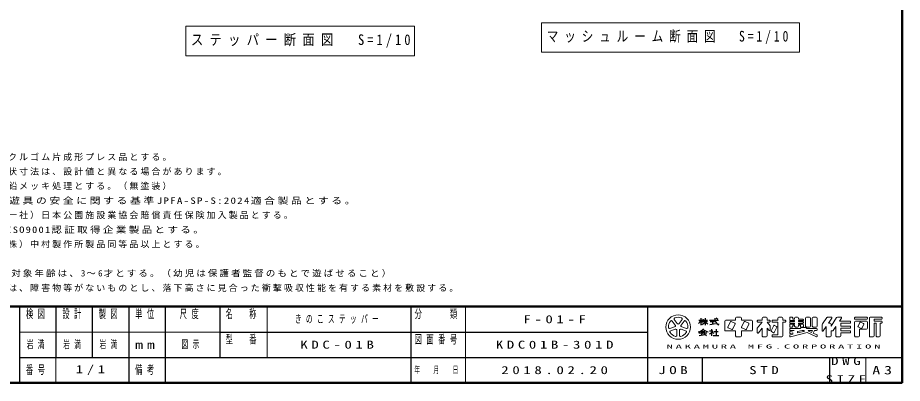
# Model space of a CAD drawing. Units: millimetres on the paper. Extents: x -385 to 0, y -11 to 267.
# Drawn here: x -243 to 0, y -0.1 to 100.5 of the extents above; entities that cross this region are included whole.
import ezdxf

# ---------------------------------------------------------------- set-up
doc = ezdxf.new("R2010")
doc.units = ezdxf.units.MM
doc.layers.add('1_10', color=7, linetype='Continuous', lineweight=13)
doc.layers.add('NAKAMURA図枠', color=7, linetype='Continuous', lineweight=13)
doc.layers.add('CLASS1', color=7, linetype='Continuous')
doc.layers.add('図面情報', color=7, linetype='Continuous')
doc.styles.add('ＭＳ ゴシック', font='')
doc.styles.get('ＭＳ ゴシック').set_extended_font_data('MS Gothic')

msp = doc.modelspace()

# ---------------------------------------------------------------- linework, layer by layer
at = {"layer": '1_10'}
for p, q in [((-196.815, 98.115), (-196.815, 89.981)), ((-134.015, 98.115), (-196.815, 98.115)), ((-134.015, 89.981), (-134.015, 98.115)), ((-99.075, 99.068), (-99.075, 90.934)), ((-28.275, 99.068), (-99.075, 99.068)), ((-28.275, 90.934), (-28.275, 99.068)), ((-196.815, 89.981), (-134.015, 89.981)), ((-99.075, 90.934), (-28.275, 90.934))]:
    msp.add_line(p, q, dxfattribs=at)
at = {"layer": 'NAKAMURA図枠', "lineweight": 50}
for p, q in [((0, 0), (0, 267)), ((-385, 21), (0, 21)), ((-385, 0), (0, 0))]:
    msp.add_line(p, q, dxfattribs=at)
at = {"layer": 'NAKAMURA図枠', "color": 211, "lineweight": 25}
for p, q in [((-242.5, 21), (-242.5, 0)), ((-232.5, 21), (-232.5, 7)), ((-222.5, 21), (-222.5, 7)), ((-212.5, 21), (-212.5, 0)), ((-202.5, 21), (-202.5, 7)), ((-187.5, 21), (-187.5, 7)), ((-135, 21), (-135, 0)), ((-70, 21), (-70, 0)), ((-187.5, 14), (-70, 14)), ((-242.5, 7), (0, 7)), ((-20, 7), (-20, 0))]:
    msp.add_line(p, q, dxfattribs=at)
at = {"layer": 'NAKAMURA図枠'}
for p, q in [((-174.5, 21), (-174.5, 7)), ((-120, 21), (-120, 0)), ((-62.629, 17.393), (-61.844, 16.313)), ((-61.298, 16.313), (-60.513, 17.393)), ((-48.476, 17.253), (-45.776, 17.253)), ((-45.776, 17.793), (-45.776, 17.253)), ((-45.506, 18.063), (-44.426, 18.063)), ((-44.156, 17.793), (-44.156, 17.253)), ((-44.156, 17.253), (-41.456, 17.253)), ((-39.836, 17.091), (-39.836, 16.875)), ((-39.674, 17.253), (-38.486, 17.253)), ((-38.486, 17.793), (-38.486, 17.253)), ((-38.216, 18.063), (-37.406, 18.063)), ((-37.136, 17.793), (-37.136, 17.253)), ((-37.136, 17.253), (-36.488, 17.253)), ((-36.326, 17.091), (-36.326, 16.875)), ((-35.786, 17.091), (-35.786, 16.875)), ((-35.624, 17.253), (-34.166, 17.253)), ((-34.166, 17.793), (-34.166, 17.253)), ((-33.896, 18.063), (-33.086, 18.063)), ((-32.816, 17.793), (-32.816, 17.253)), ((-32.816, 17.253), (-32.168, 17.253)), ((-32.006, 17.091), (-32.006, 16.875)), ((-30.926, 17.901), (-30.926, 17.28)), ((-30.764, 18.063), (-30.278, 18.063)), ((-30.764, 17.118), (-29.576, 17.118)), ((-30.116, 17.901), (-30.116, 17.523)), ((-30.116, 17.523), (-29.576, 17.523)), ((-29.576, 17.793), (-29.576, 17.523)), ((-29.576, 17.118), (-29.576, 16.848)), ((-28.766, 18.063), (-29.306, 18.063)), ((-28.496, 17.793), (-28.496, 17.523)), ((-28.496, 17.523), (-27.308, 17.523)), ((-28.496, 17.118), (-27.308, 17.118)), ((-28.496, 17.118), (-28.496, 16.848)), ((-27.146, 17.361), (-27.146, 17.28)), ((-26.606, 17.793), (-26.606, 15.633)), ((-26.336, 18.063), (-25.526, 18.063)), ((-25.256, 17.793), (-25.256, 15.633)), ((-24.716, 17.793), (-24.716, 15.633)), ((-24.446, 18.063), (-23.636, 18.063)), ((-23.366, 17.793), (-23.366, 15.633)), ((-21.88, 16.242), (-20.746, 17.943)), ((-20.521, 18.063), (-19.529, 18.063)), ((-20.306, 16.443), (-19.394, 17.811)), ((-19.586, 15.633), (-18.046, 17.943)), ((-17.821, 18.063), (-16.829, 18.063)), ((-17.246, 16.983), (-16.694, 17.811)), ((-13.106, 17.901), (-13.106, 17.685)), ((-12.944, 18.063), (-9.758, 18.063)), ((-12.944, 17.523), (-9.758, 17.523)), ((-9.596, 17.901), (-9.596, 17.685)), ((-9.056, 17.793), (-9.056, 12.933)), ((-8.786, 18.063), (-5.708, 18.063)), ((-7.706, 17.523), (-7.706, 16.983)), ((-7.706, 17.523), (-5.708, 17.523)), ((-5.546, 17.901), (-5.546, 17.685)), ((-63.828, 14.985), (-62.559, 15.397)), ((-62.35, 14.755), (-63.62, 14.343)), ((-62.39, 15.917), (-63.175, 16.997)), ((-59.522, 14.343), (-60.792, 14.755)), ((-59.967, 16.997), (-60.752, 15.917)), ((-60.583, 15.397), (-59.313, 14.985)), ((-48.746, 16.983), (-48.746, 14.553)), ((-47.198, 16.838), (-47.918, 15.4)), ((-47.845, 15.183), (-46.839, 14.68)), ((-45.975, 16.408), (-46.981, 16.911)), ((-46.622, 14.752), (-45.902, 16.19)), ((-43.418, 16.838), (-44.138, 15.4)), ((-44.065, 15.183), (-43.059, 14.68)), ((-42.195, 16.408), (-43.201, 16.911)), ((-42.842, 14.752), (-42.122, 16.19)), ((-41.186, 16.983), (-41.186, 14.553)), ((-38.486, 16.713), (-39.836, 15.026)), ((-39.836, 15.026), (-39.836, 13.868)), ((-39.674, 16.713), (-38.486, 16.713)), ((-38.486, 15.093), (-39.547, 13.766)), ((-38.486, 15.093), (-38.486, 12.933)), ((-37.136, 16.713), (-36.326, 15.701)), ((-37.136, 16.713), (-36.488, 16.713)), ((-37.136, 15.093), (-36.614, 14.441)), ((-37.136, 15.093), (-37.136, 12.933)), ((-36.326, 15.701), (-36.326, 14.543)), ((-35.318, 15.758), (-36.038, 14.32)), ((-35.624, 16.713), (-34.166, 16.713)), ((-34.454, 15.326), (-35.174, 13.888)), ((-35.101, 15.831), (-34.527, 15.544)), ((-34.166, 16.713), (-34.166, 13.203)), ((-32.816, 16.713), (-32.816, 12.933)), ((-32.816, 16.713), (-32.168, 16.713)), ((-30.926, 16.686), (-30.926, 16.605)), ((-30.926, 16.011), (-30.926, 15.525)), ((-30.926, 14.796), (-30.926, 14.58)), ((-30.764, 16.848), (-29.576, 16.848)), ((-30.764, 16.443), (-29.576, 16.443)), ((-30.764, 16.173), (-29.576, 16.173)), ((-30.764, 15.363), (-30.278, 15.363)), ((-30.764, 14.958), (-27.956, 14.958)), ((-30.116, 15.903), (-29.576, 15.903)), ((-30.116, 15.903), (-30.116, 15.525)), ((-29.576, 16.443), (-29.576, 16.173)), ((-29.576, 15.903), (-29.576, 15.633)), ((-29.306, 15.363), (-28.766, 15.363)), ((-28.496, 16.848), (-27.308, 16.848)), ((-28.496, 16.443), (-27.308, 16.443)), ((-28.496, 16.443), (-28.496, 16.173)), ((-28.496, 16.173), (-27.308, 16.173)), ((-28.496, 15.903), (-28.496, 15.633)), ((-28.496, 15.903), (-27.956, 15.903)), ((-27.956, 15.903), (-27.956, 15.525)), ((-27.956, 15.066), (-27.956, 14.958)), ((-27.794, 15.363), (-27.308, 15.363)), ((-27.794, 15.228), (-26.498, 15.228)), ((-27.146, 16.686), (-27.146, 16.605)), ((-27.146, 16.011), (-27.146, 15.525)), ((-26.336, 15.363), (-25.526, 15.363)), ((-26.336, 15.066), (-26.336, 14.958)), ((-26.336, 14.958), (-23.528, 14.958)), ((-24.446, 15.363), (-23.636, 15.363)), ((-23.366, 14.796), (-23.366, 14.58)), ((-22.016, 15.793), (-22.016, 14.413)), ((-21.719, 14.323), (-20.936, 15.498)), ((-20.936, 15.498), (-20.936, 12.933)), ((-20.306, 16.443), (-19.856, 16.443)), ((-19.586, 16.173), (-19.586, 15.633)), ((-18.966, 14.404), (-18.236, 15.498)), ((-18.236, 15.498), (-18.236, 12.933)), ((-17.246, 16.983), (-14.348, 16.983)), ((-16.886, 16.443), (-14.348, 16.443)), ((-16.886, 16.443), (-16.886, 15.633)), ((-16.886, 15.633), (-14.348, 15.633)), ((-16.886, 15.093), (-16.886, 14.283)), ((-16.886, 15.093), (-14.348, 15.093)), ((-14.186, 16.821), (-14.186, 16.605)), ((-14.186, 15.471), (-14.186, 15.255)), ((-13.106, 16.713), (-13.106, 12.933)), ((-12.836, 16.983), (-9.866, 16.983)), ((-11.666, 16.622), (-12.17, 15.616)), ((-12.097, 15.399), (-11.307, 15.004)), ((-11.756, 14.823), (-11.756, 12.933)), ((-11.756, 14.823), (-9.866, 14.823)), ((-11.449, 16.695), (-10.659, 16.3)), ((-10.586, 16.082), (-11.09, 15.076)), ((-9.596, 16.713), (-9.596, 15.093)), ((-7.706, 16.983), (-5.708, 16.983)), ((-7.706, 16.443), (-7.166, 16.443)), ((-7.706, 16.443), (-7.706, 12.933)), ((-7.166, 16.443), (-7.166, 12.933)), ((-6.086, 16.443), (-5.708, 16.443)), ((-6.086, 16.443), (-6.086, 12.933)), ((-5.546, 16.821), (-5.546, 16.605)), ((-242.5, 14), (-187.5, 14)), ((-61.908, 13.099), (-61.908, 14.434)), ((-61.233, 14.434), (-61.233, 13.099)), ((-48.476, 14.283), (-45.776, 14.283)), ((-45.776, 14.283), (-45.776, 12.933)), ((-45.506, 12.663), (-44.426, 12.663)), ((-44.156, 14.283), (-41.456, 14.283)), ((-44.156, 14.283), (-44.156, 12.933)), ((-38.216, 12.663), (-37.406, 12.663)), ((-35.965, 14.103), (-35.391, 13.816)), ((-35.786, 13.041), (-35.786, 12.825)), ((-35.624, 13.203), (-34.166, 13.203)), ((-35.624, 12.663), (-33.086, 12.663)), ((-30.926, 13.995), (-30.926, 13.773)), ((-30.926, 13.077), (-30.926, 12.854)), ((-29.74, 14.418), (-30.803, 14.152)), ((-30.116, 13.406), (-30.803, 13.234)), ((-30.764, 14.418), (-29.74, 14.418)), ((-26.15, 13.841), (-30.725, 12.697)), ((-30.116, 13.768), (-30.725, 13.615)), ((-30.116, 13.768), (-30.116, 13.406)), ((-27.513, 14.418), (-28.766, 14.105)), ((-27.023, 14.179), (-28.766, 13.743)), ((-28.766, 14.105), (-28.766, 13.743)), ((-27.513, 14.418), (-27.053, 14.418)), ((-26.15, 13.841), (-23.594, 12.705)), ((-25.771, 14.263), (-24.968, 13.906)), ((-25.738, 14.418), (-24.712, 14.418)), ((-24.968, 13.906), (-24.712, 14.418)), ((-24.474, 13.687), (-24.108, 14.418)), ((-24.474, 13.687), (-23.462, 13.237)), ((-24.108, 14.418), (-23.528, 14.418)), ((-23.366, 13.089), (-23.366, 12.853)), ((-20.666, 12.663), (-19.856, 12.663)), ((-19.586, 14.283), (-19.19, 14.283)), ((-19.586, 14.283), (-19.586, 12.933)), ((-17.966, 12.663), (-17.156, 12.663)), ((-16.886, 14.283), (-14.348, 14.283)), ((-16.886, 13.743), (-16.886, 12.933)), ((-16.886, 13.743), (-14.348, 13.743)), ((-14.186, 14.121), (-14.186, 13.905)), ((-12.836, 12.663), (-12.026, 12.663)), ((-8.786, 12.663), (-7.976, 12.663)), ((-6.896, 12.663), (-6.356, 12.663)), ((-232.5, 7), (-232.5, 0)), ((-10, 7), (-10, 0))]:
    msp.add_line(p, q, dxfattribs=at)
at = {"layer": 'NAKAMURA図枠', "lineweight": 25}
for p, q in [((-55.901, 17.253), (-54.956, 17.253)), ((-55.361, 17.793), (-55.361, 15.903)), ((-54.769, 17.253), (-53.525, 17.253)), ((-54.146, 17.793), (-54.146, 15.903)), ((-52.931, 17.253), (-50.501, 17.253)), ((-50.719, 17.467), (-51.16, 17.761)), ((-54.915, 16.848), (-53.471, 16.848)), ((-52.889, 16.02), (-51.353, 16.327)), ((-52.796, 16.848), (-51.581, 16.848)), ((-52.391, 14.823), (-52.391, 14.283)), ((-52.121, 16.848), (-52.121, 16.173)), ((-51.176, 14.823), (-51.176, 13.068)), ((-55.901, 13.784), (-53.741, 13.784)), ((-55.765, 13.067), (-54.113, 13.304)), ((-55.361, 14.148), (-54.281, 14.148)), ((-54.899, 13.784), (-55.289, 13.136)), ((-54.416, 13.607), (-53.81, 13.001)), ((-52.931, 14.283), (-52.051, 14.283)), ((-52.391, 13.91), (-52.391, 12.933)), ((-52.34, 13.96), (-51.796, 13.646)), ((-51.986, 13.068), (-50.366, 13.068)), ((-51.783, 14.148), (-50.568, 14.148)), ((-202.5, 7), (-202.5, 0)), ((-55, 7), (-55, 0))]:
    msp.add_line(p, q, dxfattribs=at)
at = {"layer": 'NAKAMURA図枠'}
msp.add_circle((-61.571, 15.363), 3.375, dxfattribs=at)
for centre, radius, start, end in [((-63.448, 16.798), 0.338, 35.99999, 142.60154), ((-62.356, 17.592), 0.338, 109.39847, 215.99997), ((-61.571, 15.363), 2.7, 70.60155, 109.39847), ((-60.786, 17.592), 0.338, 324, 70.60155), ((-59.694, 16.798), 0.338, 37.39846, 143.99995), ((-48.476, 16.983), 0.27, 89.99998, 179.99996), ((-45.506, 17.793), 0.27, 89.99998, 179.99996), ((-44.426, 17.793), 0.27, 0, 89.99998), ((-41.456, 16.983), 0.27, 0, 89.99998), ((-39.674, 17.091), 0.162, 89.99998, 179.99996), ((-38.216, 17.793), 0.27, 89.99998, 179.99996), ((-37.406, 17.793), 0.27, 0, 89.99998), ((-36.488, 17.091), 0.162, 0, 89.99998), ((-35.624, 17.091), 0.162, 89.99998, 179.99996), ((-33.896, 17.793), 0.27, 89.99998, 179.99996), ((-33.086, 17.793), 0.27, 0, 89.99998), ((-32.168, 17.091), 0.162, 0, 89.99998), ((-30.764, 17.901), 0.162, 89.99998, 179.99996), ((-30.764, 17.28), 0.162, 179.99998, 270.00002), ((-30.278, 17.901), 0.162, 0, 89.99998), ((-29.306, 17.793), 0.27, 89.99998, 179.99996), ((-28.766, 17.793), 0.27, 0, 89.99998), ((-27.308, 17.361), 0.162, 0, 89.99998), ((-27.308, 17.28), 0.162, 270.00002, 0), ((-26.336, 17.793), 0.27, 89.99998, 179.99996), ((-25.526, 17.793), 0.27, 0, 89.99998), ((-24.446, 17.793), 0.27, 89.99998, 179.99996), ((-23.636, 17.793), 0.27, 0, 89.99998), ((-20.521, 17.793), 0.27, 89.99998, 146.30984), ((-19.529, 17.901), 0.162, 326.31015, 89.99998), ((-17.821, 17.793), 0.27, 89.99998, 146.3098), ((-16.829, 17.901), 0.162, 326.31003, 89.99998), ((-12.944, 17.901), 0.162, 89.99998, 179.99996), ((-12.944, 17.685), 0.162, 179.99998, 270.00002), ((-9.758, 17.901), 0.162, 0, 89.99998), ((-9.758, 17.685), 0.162, 270.00002, 0), ((-8.786, 17.793), 0.27, 89.99998, 179.99996), ((-5.708, 17.901), 0.162, 0, 89.99998), ((-5.708, 17.685), 0.162, 270.00002, 0), ((-61.571, 15.363), 2.7, 142.60154, 181.39846), ((-63.933, 15.306), 0.338, 181.39848, 287.99997), ((-62.663, 15.718), 0.338, 287.99998, 35.99999), ((-62.246, 14.434), 0.338, 359.99997, 107.99999), ((-61.571, 16.512), 0.338, 215.99998, 324), ((-60.896, 14.434), 0.338, 71.99997, 179.99999), ((-60.479, 15.718), 0.338, 143.99996, 251.99999), ((-61.571, 15.363), 2.7, 358.60155, 37.39847), ((-59.209, 15.306), 0.338, 252.00001, 358.60156), ((-47.773, 15.328), 0.162, 153.43495, 243.43485), ((-47.054, 16.766), 0.162, 63.43492, 153.43499), ((-46.766, 14.825), 0.162, 243.43498, 333.43496), ((-46.047, 16.263), 0.162, 333.4349, 63.43487), ((-43.993, 15.328), 0.162, 153.43495, 243.43485), ((-43.274, 16.766), 0.162, 63.43492, 153.43499), ((-42.986, 14.825), 0.162, 243.43498, 333.43496), ((-42.267, 16.263), 0.162, 333.4349, 63.43487), ((-39.674, 16.875), 0.162, 179.99998, 270.00002), ((-36.488, 16.875), 0.162, 270.00002, 0), ((-35.624, 16.875), 0.162, 179.99998, 270.00002), ((-35.174, 15.686), 0.162, 63.43487, 153.43498), ((-34.599, 15.399), 0.162, 333.43492, 63.43493), ((-32.168, 16.875), 0.162, 270.00002, 0), ((-30.764, 16.686), 0.162, 89.99998, 179.99996), ((-30.764, 16.605), 0.162, 179.99998, 270.00002), ((-30.764, 16.011), 0.162, 89.99998, 179.99996), ((-30.764, 15.525), 0.162, 179.99998, 270.00002), ((-30.764, 14.796), 0.162, 89.99998, 179.99996), ((-30.764, 14.58), 0.162, 179.99998, 270.00002), ((-30.278, 15.525), 0.162, 270.00002, 0), ((-29.306, 15.633), 0.27, 179.99998, 270.00002), ((-28.766, 15.633), 0.27, 270.00002, 0), ((-27.794, 15.525), 0.162, 179.99998, 270.00002), ((-27.794, 15.066), 0.162, 89.99998, 179.99996), ((-27.308, 16.686), 0.162, 0, 89.99998), ((-27.308, 16.605), 0.162, 270.00002, 0), ((-27.308, 16.011), 0.162, 0, 89.99998), ((-27.308, 15.525), 0.162, 270.00002, 0), ((-26.336, 15.633), 0.27, 179.99998, 270.00002), ((-26.498, 15.066), 0.162, 0, 89.99998), ((-25.526, 15.633), 0.27, 270.00002, 0), ((-24.446, 15.633), 0.27, 179.99998, 270.00002), ((-23.636, 15.633), 0.27, 270.00002, 0), ((-23.528, 14.796), 0.162, 0, 89.99998), ((-23.528, 14.58), 0.162, 270.00002, 0), ((-21.206, 15.793), 0.81, 146.30999, 179.99996), ((-19.856, 16.173), 0.27, 0, 89.99998), ((-14.348, 16.821), 0.162, 0, 89.99998), ((-14.348, 16.605), 0.162, 270.00002, 0), ((-14.348, 15.471), 0.162, 0, 89.99998), ((-14.348, 15.255), 0.162, 270.00002, 0), ((-12.836, 16.713), 0.27, 89.99998, 179.99996), ((-12.025, 15.544), 0.162, 153.43517, 243.43529), ((-11.522, 16.55), 0.162, 63.43447, 153.43474), ((-11.234, 15.149), 0.162, 243.43534, 333.43491), ((-10.731, 16.155), 0.162, 333.43484, 63.43447), ((-9.866, 16.713), 0.27, 0, 89.99998), ((-9.866, 15.093), 0.27, 270.00002, 0), ((-5.708, 16.821), 0.162, 0, 89.99998), ((-5.708, 16.605), 0.162, 270.00002, 0), ((-63.516, 14.022), 0.338, 107.99999, 214.60154), ((-61.571, 15.363), 2.7, 214.60156, 253.39848), ((-62.246, 13.099), 0.338, 253.39847, 359.99997), ((-60.896, 13.099), 0.338, 179.99999, 286.60154), ((-61.571, 15.363), 2.7, 286.60155, 325.39847), ((-59.626, 14.022), 0.338, 325.39847, 71.99996), ((-48.476, 14.553), 0.27, 179.99998, 270.00002), ((-45.506, 12.933), 0.27, 179.99998, 270.00002), ((-44.426, 12.933), 0.27, 270.00002, 0), ((-41.456, 14.553), 0.27, 270.00002, 0), ((-39.674, 13.868), 0.162, 179.99998, 321.34037), ((-38.216, 12.933), 0.27, 179.99998, 270.00002), ((-37.406, 12.933), 0.27, 270.00002, 0), ((-36.488, 14.543), 0.162, 218.65962, 0), ((-35.893, 14.248), 0.162, 153.43487, 243.4348), ((-35.624, 13.041), 0.162, 89.99998, 179.99996), ((-35.624, 12.825), 0.162, 179.99998, 270.00002), ((-35.318, 13.961), 0.162, 243.43487, 333.43498), ((-33.086, 12.933), 0.27, 270.00002, 0), ((-30.764, 13.995), 0.162, 104.03614, 179.99996), ((-30.764, 13.773), 0.162, 179.99998, 284.03612), ((-30.764, 13.077), 0.162, 104.03614, 179.99996), ((-30.764, 12.854), 0.162, 179.99998, 284.03612), ((-27.053, 14.297), 0.121, 284.0365, 89.99998), ((-25.738, 14.337), 0.081, 89.99998, 246.03817), ((-23.528, 12.853), 0.162, 246.03699, 0), ((-23.528, 13.089), 0.162, 0, 66.03701), ((-21.854, 14.413), 0.162, 179.99998, 326.30997), ((-20.666, 12.933), 0.27, 179.99998, 270.00002), ((-19.856, 12.933), 0.27, 270.00002, 0), ((-19.19, 14.553), 0.27, 270.00002, 326.31002), ((-17.966, 12.933), 0.27, 179.99998, 270.00002), ((-17.156, 12.933), 0.27, 270.00002, 0), ((-14.348, 14.121), 0.162, 0, 89.99998), ((-14.348, 13.905), 0.162, 270.00002, 0), ((-12.836, 12.933), 0.27, 179.99998, 270.00002), ((-12.026, 12.933), 0.27, 270.00002, 0), ((-8.786, 12.933), 0.27, 179.99998, 270.00002), ((-7.976, 12.933), 0.27, 270.00002, 0), ((-6.896, 12.933), 0.27, 179.99998, 270.00002), ((-6.356, 12.933), 0.27, 270.00002, 0)]:
    msp.add_arc(centre, radius, start, end, dxfattribs=at)
at = {"layer": 'NAKAMURA図枠', "lineweight": 25}
for centre, radius, start, end in [((-57.466, 18.084), 2.285, 311.36185, 337.13638), ((-53.383, 18.427), 2.345, 212.50346, 230.00631), ((-56.002, 18.047), 1.467, 313.72108, 343.54317), ((-49.563, 17.694), 1.953, 177.09472, 240.51891), ((-56.898, 17.257), 3.32, 285.11261, 313.40619), ((-56.374, 18.818), 3.034, 295.86917, 317.23867), ((-52.77, 17.194), 3.192, 231.17281, 259.75506), ((-51.918, 18.818), 3.034, 222.76131, 240.10806), ((-51.54, 16.805), 1.299, 321.42112, 334.8249), ((-55.66, 17.226), 4.657, 304.87257, 320.80411)]:
    msp.add_arc(centre, radius, start, end, dxfattribs=at)

# ---------------------------------------------------------------- texts
at = {"layer": '1_10', "char_height": 2.933, "attachment_point": 4, "style": 'ＭＳ ゴシック'}
for s, insert in [('\\T1.5;\\W0.8;マッシュルーム断面図\u3000S=1/10', (-97.675, 95.001)), ('\\T1.5;\\W0.85;ステッパー断面図\u3000S=1/10', (-195.415, 94.048))]:
    msp.add_mtext(s, dxfattribs=dict(at, insert=insert))
at = {"layer": 'CLASS1', "char_height": 1.76, "attachment_point": 7, "style": 'ＭＳ ゴシック'}
for s, insert in [('\\T1.23;本体はリサイクルゴム片成形プレス品とする。', (-263.841, 61.043)), ('\\T1.23;ゴム製品の形状寸法は、設計値と異なる場合があります。', (-263.841, 57.043)), ('\\T1.23;脚は、溶融亜鉛メッキ処理とする。（無塗装）', (-263.841, 53.043)), ('\\T1.23;\\W1.25;本製品は、遊具の安全に関する基準JPFA-SP-S:2024適合製品とする。', (-263.841, 49.043)), ('\\T1.23;本製品は、（一社）日本公園施設業協会賠償責任保険加入製品とする。', (-263.841, 45.043)), ('\\T1.23;\\W1.2;本製品は、ISO9001認証取得企業製品とする。', (-263.841, 41.043)), ('\\T1.23;本製品は、（株）中村製作所製品同等品以上とする。', (-263.841, 37.043)), ('\\T1.23;\\W1.05;本製品の利用対象年齢は、3～6才とする。（幼児は保護者監督のもとで遊ばせること）', (-263.841, 29.043)), ('\\T1.23;安全領域内には、障害物等がないものとし、落下高さに見合った衝撃吸収性能を有する素材を敷設する。', (-263.841, 25.043))]:
    msp.add_mtext(s, dxfattribs=dict(at, insert=insert))
at = {"layer": 'NAKAMURA図枠', "color": 4, "style": 'ＭＳ ゴシック'}
for s, insert, char_height, attachment_point in [('\\T1.64;\\W0.6;検図', (-237.5, 20.167), 2.346, 2), ('\\T1.64;\\W0.6;設計', (-227.5, 20.167), 2.346, 2), ('\\T1.64;\\W0.6;製図', (-217.5, 20.167), 2.346, 2), ('\\T1.64;\\W0.6;単位', (-207.5, 20.167), 2.346, 2), ('\\T1.64;\\W0.6;尺度', (-195.25, 20.167), 2.346, 2), ('\\T1.64;\\W0.6;名\u3000称', (-181, 20.167), 2.346, 2), ('\\T1.64;\\W0.6;分\u3000\u3000類', (-127.5, 20.167), 2.346, 2), ('\\T1.64;\\W0.6;型\u3000番', (-181, 13.167), 2.346, 2), ('\\T1.64;\\W0.6;図面番号', (-127.5, 13.167), 2.346, 2), ('\\T1.5;\\W1.35;mm', (-207.5, 10.5), 2.346, 5), ('\\T1.44;\\W2.3;NAKAMURA\\~MFG.CORPORATION', (-35, 10), 1.1, 5), ('\\T1.64;\\W0.6;番号', (-237.5, 3.5), 2.346, 5), ('\\T1.64;\\W0.6;備考', (-207.5, 3.5), 2.346, 5), ('\\T1.64;\\W0.6;年\u3000月\u3000日', (-127.5, 3.5), 1.906, 5), ('\\T1.5;\\W1.35;JOB', (-62.5, 3.5), 2.199, 5), ('\\T1.5;\\W1.35;A3', (-5, 3.5), 2.346, 5)]:
    msp.add_mtext(s, dxfattribs=dict(at, insert=insert, char_height=char_height, attachment_point=attachment_point))
at = {"layer": 'NAKAMURA図枠', "char_height": 2.199, "attachment_point": 5, "style": 'ＭＳ ゴシック'}
for s, insert in [('\\T1.5;\\W1.35;DWG', (-15, 6)), ('\\T1.5;\\W1.35;SIZE', (-15, 1))]:
    msp.add_mtext(s, dxfattribs=dict(at, insert=insert))
at = {"layer": '図面情報', "char_height": 2.199, "style": 'ＭＳ ゴシック'}
for s, insert, attachment_point in [('\\T1.64;\\W0.6;きのこステッパー', (-154.75, 17.5), 5), ('\\T1.5;\\W1.35;F-01-F', (-95, 17.5), 5), ('\\T1.64;\\W0.6;岩満', (-237.5, 10.5), 5), ('\\T1.64;\\W0.6;岩満', (-230.5, 10.5), 4), ('\\T1.64;\\W0.6;岩満', (-217.5, 10.5), 5), ('\\T1.64;\\W0.6;図示', (-198, 10.5), 4), ('\\T1.5;\\W1.35;KDC-01B', (-154.75, 10.5), 5), ('\\T1.5;\\W1.35;KDC01B-301D', (-95, 10.5), 5), ('\\T1.5;\\W1.35;1/1', (-222.5, 3.5), 5), ('\\T1.5;\\W1.35;2018.02.20', (-95, 3.5), 5), ('\\T1.5;\\W1.35;STD', (-37.5, 3.5), 5)]:
    msp.add_mtext(s, dxfattribs=dict(at, insert=insert, attachment_point=attachment_point))

doc.saveas('drawing.dxf')
